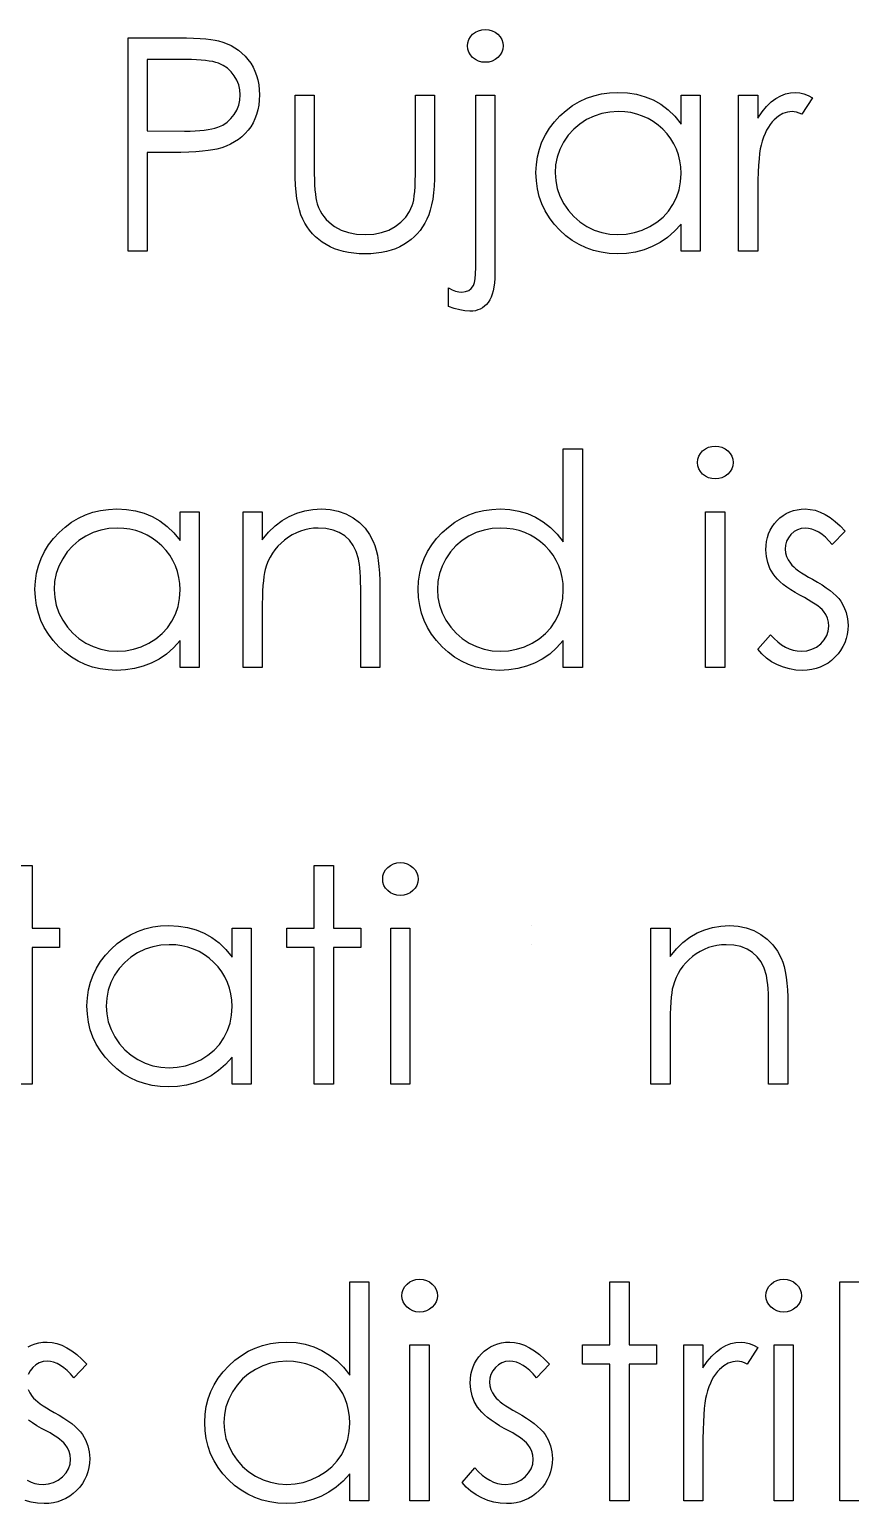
# Model space of a CAD drawing. Header units: millimetres. Extents: x -49 to 245, y 0 to 119.
# Drawn here: x 62.33 to 75.83, y 94.67 to 118.85 of the extents above; entities that cross this region are included whole.
import ezdxf

# ---------------------------------------------------------------- set-up
doc = ezdxf.new("R2010")
doc.units = ezdxf.units.MM

msp = doc.modelspace()

# ---------------------------------------------------------------- linework, layer by layer
at = {"color": 7, "linetype": 'Continuous'}
for p, q in [((70.563, 104.148), (70.562, 104.148)), ((70.561, 103.834), (70.561, 103.834))]:
    msp.add_line(p, q, dxfattribs=at)
at = {"color": 7, "linetype": 'Continuous', "flags": 128}
for points in [[(69.798, 118.846), (69.857, 118.842), (69.911, 118.827), (69.96, 118.802), (70.005, 118.767), (70.042, 118.726), (70.069, 118.68), (70.084, 118.63), (70.09, 118.576), (70.09, 118.576), (70.084, 118.523), (70.069, 118.474), (70.042, 118.429), (70.005, 118.387), (69.96, 118.353), (69.911, 118.328), (69.857, 118.313), (69.798, 118.308), (69.798, 118.308), (69.739, 118.313), (69.685, 118.328), (69.636, 118.353), (69.591, 118.387), (69.554, 118.429), (69.528, 118.474), (69.512, 118.523), (69.507, 118.576), (69.507, 118.576), (69.512, 118.63), (69.528, 118.68), (69.554, 118.726), (69.591, 118.767), (69.636, 118.802), (69.685, 118.827), (69.739, 118.842), (69.798, 118.846)], [(63.942, 118.712), (64.629, 118.712), (64.629, 118.712), (64.771, 118.711), (64.9, 118.708), (65.018, 118.704), (65.124, 118.699), (65.217, 118.692), (65.299, 118.682), (65.369, 118.672), (65.426, 118.659), (65.426, 118.659), (65.498, 118.638), (65.567, 118.612), (65.632, 118.581), (65.695, 118.546), (65.753, 118.505), (65.808, 118.459), (65.86, 118.409), (65.908, 118.354), (65.953, 118.294), (65.991, 118.231), (66.023, 118.164), (66.049, 118.093), (66.07, 118.018), (66.084, 117.941), (66.094, 117.859), (66.096, 117.773), (66.096, 117.773), (66.094, 117.687), (66.084, 117.605), (66.07, 117.526), (66.05, 117.452), (66.023, 117.381), (65.992, 117.315), (65.954, 117.251), (65.911, 117.193), (65.862, 117.138), (65.809, 117.087), (65.751, 117.042), (65.69, 117.001), (65.623, 116.965), (65.552, 116.934), (65.477, 116.907), (65.398, 116.885), (65.398, 116.885), (65.332, 116.871), (65.253, 116.859), (65.161, 116.85), (65.056, 116.842), (64.938, 116.836), (64.808, 116.831), (64.664, 116.828), (64.507, 116.827), (64.507, 116.827), (64.257, 116.827), (64.257, 116.827), (64.257, 115.212), (64.257, 115.212), (63.943, 115.212), (63.943, 115.212), (63.943, 118.712)], [(64.257, 118.353), (64.257, 117.186), (64.257, 117.186), (64.869, 117.178), (64.869, 117.178), (64.959, 117.179), (65.043, 117.183), (65.12, 117.188), (65.191, 117.195), (65.256, 117.204), (65.315, 117.214), (65.367, 117.228), (65.413, 117.242), (65.494, 117.279), (65.567, 117.326), (65.629, 117.384), (65.683, 117.451), (65.727, 117.525), (65.758, 117.603), (65.776, 117.685), (65.782, 117.772), (65.782, 117.772), (65.776, 117.856), (65.758, 117.937), (65.727, 118.014), (65.683, 118.088), (65.63, 118.154), (65.57, 118.211), (65.5, 118.257), (65.424, 118.292), (65.381, 118.306), (65.331, 118.319), (65.274, 118.329), (65.212, 118.337), (65.142, 118.344), (65.067, 118.349), (64.985, 118.352), (64.897, 118.353), (64.897, 118.353), (64.257, 118.353)], [(66.68, 117.77), (66.994, 117.77), (66.994, 117.77), (66.994, 116.583), (66.994, 116.583), (66.995, 116.479), (66.997, 116.383), (67.001, 116.296), (67.006, 116.217), (67.013, 116.146), (67.022, 116.084), (67.032, 116.031), (67.044, 115.985), (67.044, 115.985), (67.065, 115.928), (67.089, 115.874), (67.119, 115.824), (67.152, 115.776), (67.189, 115.731), (67.231, 115.69), (67.277, 115.651), (67.328, 115.616), (67.438, 115.557), (67.558, 115.515), (67.689, 115.489), (67.829, 115.481), (67.829, 115.481), (67.969, 115.489), (68.098, 115.514), (68.216, 115.555), (68.322, 115.613), (68.416, 115.684), (68.494, 115.766), (68.556, 115.858), (68.602, 115.96), (68.602, 115.96), (68.614, 116.002), (68.625, 116.054), (68.634, 116.116), (68.641, 116.189), (68.647, 116.273), (68.651, 116.366), (68.653, 116.47), (68.654, 116.583), (68.654, 116.583), (68.654, 117.77), (68.654, 117.77), (68.968, 117.77), (68.968, 117.77), (68.968, 116.524), (68.968, 116.524), (68.966, 116.397), (68.96, 116.278), (68.951, 116.167), (68.937, 116.064), (68.919, 115.969), (68.897, 115.883), (68.871, 115.804), (68.842, 115.733), (68.808, 115.669), (68.771, 115.608), (68.729, 115.55), (68.684, 115.496), (68.634, 115.446), (68.581, 115.4), (68.524, 115.356), (68.462, 115.317), (68.397, 115.282), (68.327, 115.251), (68.254, 115.226), (68.177, 115.205), (68.095, 115.188), (68.009, 115.176), (67.92, 115.169), (67.826, 115.167), (67.826, 115.167), (67.733, 115.169), (67.643, 115.176), (67.558, 115.188), (67.475, 115.205), (67.398, 115.226), (67.324, 115.251), (67.254, 115.282), (67.188, 115.317), (67.126, 115.356), (67.068, 115.4), (67.014, 115.447), (66.964, 115.497), (66.919, 115.552), (66.877, 115.61), (66.84, 115.672), (66.806, 115.737), (66.776, 115.808), (66.751, 115.888), (66.729, 115.977), (66.711, 116.074), (66.697, 116.18), (66.687, 116.294), (66.682, 116.416), (66.68, 116.547), (66.68, 116.547), (66.68, 117.77)], [(69.641, 117.77), (69.955, 117.77), (69.955, 117.77), (69.955, 114.838), (69.955, 114.838), (69.954, 114.76), (69.948, 114.689), (69.94, 114.622), (69.928, 114.561), (69.913, 114.505), (69.894, 114.455), (69.872, 114.41), (69.846, 114.37), (69.817, 114.336), (69.786, 114.307), (69.753, 114.281), (69.716, 114.261), (69.678, 114.245), (69.636, 114.234), (69.593, 114.227), (69.547, 114.225), (69.547, 114.225), (69.465, 114.23), (69.38, 114.245), (69.289, 114.27), (69.193, 114.305), (69.193, 114.305), (69.193, 114.607), (69.193, 114.607), (69.253, 114.577), (69.31, 114.556), (69.364, 114.543), (69.415, 114.539), (69.415, 114.539), (69.474, 114.546), (69.526, 114.566), (69.568, 114.6), (69.603, 114.649), (69.603, 114.649), (69.62, 114.694), (69.632, 114.757), (69.639, 114.84), (69.641, 114.941), (69.641, 114.941), (69.641, 117.77)], [(73.321, 117.77), (73.321, 115.212), (73.321, 115.212), (73.007, 115.212), (73.007, 115.212), (73.007, 115.654), (73.007, 115.654), (72.898, 115.536), (72.784, 115.436), (72.662, 115.351), (72.534, 115.284), (72.4, 115.233), (72.261, 115.196), (72.114, 115.174), (71.962, 115.167), (71.962, 115.167), (71.827, 115.173), (71.696, 115.192), (71.571, 115.222), (71.45, 115.264), (71.335, 115.318), (71.224, 115.385), (71.119, 115.464), (71.019, 115.555), (70.927, 115.654), (70.848, 115.759), (70.781, 115.869), (70.726, 115.984), (70.683, 116.105), (70.653, 116.231), (70.635, 116.362), (70.628, 116.498), (70.628, 116.498), (70.635, 116.631), (70.653, 116.76), (70.684, 116.883), (70.727, 117.003), (70.783, 117.116), (70.85, 117.225), (70.93, 117.329), (71.022, 117.428), (71.123, 117.519), (71.23, 117.597), (71.341, 117.664), (71.457, 117.718), (71.578, 117.76), (71.705, 117.791), (71.836, 117.808), (71.972, 117.814), (71.972, 117.814), (72.128, 117.807), (72.277, 117.784), (72.418, 117.744), (72.551, 117.69), (72.676, 117.619), (72.795, 117.53), (72.904, 117.422), (73.007, 117.296), (73.007, 117.296), (73.007, 117.77), (73.007, 117.77), (73.321, 117.77)], [(73.949, 117.77), (74.263, 117.77), (74.263, 117.77), (74.263, 117.393), (74.263, 117.393), (74.335, 117.497), (74.408, 117.585), (74.483, 117.657), (74.56, 117.715), (74.64, 117.758), (74.721, 117.79), (74.803, 117.808), (74.887, 117.814), (74.887, 117.814), (74.952, 117.809), (75.02, 117.793), (75.089, 117.765), (75.16, 117.727), (75.16, 117.727), (74.988, 117.455), (74.988, 117.455), (74.942, 117.474), (74.9, 117.489), (74.862, 117.498), (74.827, 117.5), (74.827, 117.5), (74.752, 117.492), (74.678, 117.467), (74.606, 117.425), (74.534, 117.366), (74.5, 117.33), (74.468, 117.289), (74.438, 117.244), (74.41, 117.195), (74.384, 117.14), (74.36, 117.081), (74.339, 117.017), (74.319, 116.949), (74.319, 116.949), (74.306, 116.888), (74.295, 116.813), (74.285, 116.724), (74.277, 116.621), (74.271, 116.505), (74.267, 116.374), (74.264, 116.23), (74.263, 116.071), (74.263, 116.071), (74.263, 115.212), (74.263, 115.212), (73.949, 115.212), (73.949, 115.212), (73.949, 117.77)], [(71.976, 117.5), (71.839, 117.492), (71.707, 117.467), (71.581, 117.426), (71.459, 117.368), (71.347, 117.296), (71.247, 117.21), (71.158, 117.111), (71.082, 116.998), (71.021, 116.878), (70.978, 116.753), (70.951, 116.625), (70.943, 116.494), (70.943, 116.494), (70.952, 116.364), (70.978, 116.236), (71.022, 116.111), (71.083, 115.989), (71.161, 115.876), (71.249, 115.776), (71.35, 115.689), (71.463, 115.615), (71.584, 115.556), (71.71, 115.515), (71.839, 115.489), (71.973, 115.481), (71.973, 115.481), (72.109, 115.489), (72.242, 115.514), (72.37, 115.555), (72.495, 115.614), (72.61, 115.686), (72.713, 115.77), (72.8, 115.866), (72.873, 115.973), (72.932, 116.09), (72.974, 116.215), (72.998, 116.346), (73.007, 116.485), (73.007, 116.485), (73.002, 116.591), (72.988, 116.693), (72.965, 116.79), (72.932, 116.883), (72.89, 116.971), (72.839, 117.055), (72.779, 117.134), (72.709, 117.209), (72.632, 117.277), (72.552, 117.337), (72.466, 117.387), (72.377, 117.427), (72.283, 117.46), (72.185, 117.482), (72.083, 117.496), (71.976, 117.5)], [(71.391, 111.968), (71.391, 108.379), (71.391, 108.379), (71.077, 108.379), (71.077, 108.379), (71.077, 108.821), (71.077, 108.821), (70.968, 108.703), (70.854, 108.602), (70.732, 108.518), (70.605, 108.451), (70.471, 108.4), (70.331, 108.363), (70.185, 108.341), (70.032, 108.334), (70.032, 108.334), (69.897, 108.34), (69.767, 108.358), (69.641, 108.388), (69.521, 108.43), (69.406, 108.485), (69.295, 108.552), (69.19, 108.63), (69.089, 108.721), (68.998, 108.821), (68.918, 108.925), (68.852, 109.035), (68.796, 109.151), (68.754, 109.272), (68.723, 109.397), (68.705, 109.528), (68.699, 109.664), (68.699, 109.664), (68.705, 109.798), (68.723, 109.927), (68.754, 110.05), (68.798, 110.169), (68.853, 110.283), (68.92, 110.391), (69, 110.496), (69.093, 110.595), (69.194, 110.685), (69.3, 110.764), (69.411, 110.83), (69.528, 110.884), (69.649, 110.927), (69.775, 110.957), (69.906, 110.975), (70.042, 110.981), (70.042, 110.981), (70.199, 110.973), (70.347, 110.947), (70.488, 110.905), (70.621, 110.846), (70.747, 110.77), (70.865, 110.677), (70.975, 110.567), (71.077, 110.441), (71.077, 110.441), (71.077, 111.968), (71.077, 111.968), (71.391, 111.968)], [(73.566, 112.013), (73.624, 112.008), (73.678, 111.993), (73.728, 111.968), (73.773, 111.934), (73.811, 111.893), (73.837, 111.846), (73.854, 111.796), (73.859, 111.742), (73.859, 111.742), (73.854, 111.69), (73.837, 111.641), (73.811, 111.595), (73.773, 111.554), (73.728, 111.52), (73.678, 111.494), (73.624, 111.48), (73.566, 111.475), (73.566, 111.475), (73.509, 111.48), (73.456, 111.494), (73.406, 111.52), (73.361, 111.554), (73.324, 111.595), (73.298, 111.641), (73.281, 111.69), (73.276, 111.742), (73.276, 111.742), (73.281, 111.796), (73.298, 111.846), (73.324, 111.893), (73.361, 111.934), (73.406, 111.968), (73.456, 111.993), (73.509, 112.008), (73.566, 112.013)], [(65.109, 110.936), (65.109, 108.379), (65.109, 108.379), (64.795, 108.379), (64.795, 108.379), (64.795, 108.821), (64.795, 108.821), (64.686, 108.703), (64.572, 108.602), (64.45, 108.518), (64.323, 108.451), (64.189, 108.4), (64.049, 108.363), (63.903, 108.341), (63.75, 108.334), (63.75, 108.334), (63.615, 108.34), (63.485, 108.358), (63.359, 108.388), (63.239, 108.43), (63.124, 108.485), (63.013, 108.552), (62.908, 108.63), (62.807, 108.721), (62.716, 108.821), (62.636, 108.925), (62.57, 109.035), (62.514, 109.151), (62.472, 109.272), (62.441, 109.397), (62.423, 109.528), (62.417, 109.664), (62.417, 109.664), (62.423, 109.798), (62.441, 109.927), (62.472, 110.05), (62.516, 110.169), (62.571, 110.283), (62.638, 110.391), (62.718, 110.496), (62.811, 110.595), (62.912, 110.685), (63.018, 110.764), (63.129, 110.83), (63.246, 110.884), (63.367, 110.927), (63.493, 110.957), (63.624, 110.975), (63.76, 110.981), (63.76, 110.981), (63.917, 110.973), (64.065, 110.95), (64.206, 110.911), (64.339, 110.857), (64.465, 110.786), (64.583, 110.696), (64.693, 110.589), (64.795, 110.463), (64.795, 110.463), (64.795, 110.936), (64.795, 110.936), (65.109, 110.936)], [(65.827, 110.936), (66.141, 110.936), (66.141, 110.936), (66.141, 110.475), (66.141, 110.475), (66.244, 110.598), (66.352, 110.704), (66.466, 110.791), (66.585, 110.86), (66.709, 110.913), (66.839, 110.951), (66.974, 110.973), (67.114, 110.981), (67.114, 110.981), (67.256, 110.972), (67.389, 110.945), (67.514, 110.9), (67.63, 110.837), (67.736, 110.758), (67.827, 110.667), (67.902, 110.563), (67.963, 110.447), (67.989, 110.382), (68.01, 110.307), (68.029, 110.225), (68.044, 110.134), (68.055, 110.035), (68.064, 109.927), (68.069, 109.809), (68.071, 109.685), (68.071, 109.685), (68.071, 108.379), (68.071, 108.379), (67.757, 108.379), (67.757, 108.379), (67.757, 109.582), (67.757, 109.582), (67.756, 109.686), (67.755, 109.781), (67.752, 109.868), (67.748, 109.946), (67.742, 110.014), (67.736, 110.072), (67.728, 110.123), (67.719, 110.164), (67.719, 110.164), (67.684, 110.281), (67.634, 110.384), (67.571, 110.47), (67.494, 110.541), (67.405, 110.596), (67.302, 110.635), (67.187, 110.659), (67.06, 110.667), (67.06, 110.667), (66.984, 110.664), (66.91, 110.655), (66.838, 110.64), (66.769, 110.619), (66.701, 110.591), (66.635, 110.558), (66.571, 110.518), (66.509, 110.472), (66.451, 110.422), (66.399, 110.369), (66.351, 110.313), (66.308, 110.254), (66.271, 110.192), (66.239, 110.128), (66.211, 110.06), (66.19, 109.99), (66.19, 109.99), (66.178, 109.938), (66.169, 109.876), (66.16, 109.805), (66.153, 109.724), (66.148, 109.634), (66.144, 109.533), (66.142, 109.423), (66.141, 109.303), (66.141, 109.303), (66.141, 108.379), (66.141, 108.379), (65.827, 108.379), (65.827, 108.379), (65.827, 110.936)], [(73.41, 110.936), (73.725, 110.936), (73.725, 110.936), (73.725, 108.379), (73.725, 108.379), (73.41, 108.379), (73.41, 108.379), (73.41, 110.936)], [(75.699, 110.617), (75.486, 110.398), (75.486, 110.398), (75.43, 110.461), (75.374, 110.516), (75.318, 110.562), (75.263, 110.6), (75.207, 110.629), (75.153, 110.65), (75.098, 110.663), (75.044, 110.667), (75.044, 110.667), (74.978, 110.661), (74.917, 110.641), (74.86, 110.609), (74.809, 110.563), (74.766, 110.509), (74.736, 110.452), (74.718, 110.389), (74.712, 110.323), (74.712, 110.323), (74.717, 110.262), (74.733, 110.204), (74.761, 110.147), (74.799, 110.091), (74.799, 110.091), (74.823, 110.062), (74.854, 110.032), (74.891, 110.001), (74.933, 109.969), (74.982, 109.935), (75.037, 109.901), (75.097, 109.864), (75.164, 109.827), (75.164, 109.827), (75.245, 109.781), (75.32, 109.735), (75.388, 109.69), (75.449, 109.645), (75.503, 109.6), (75.55, 109.556), (75.591, 109.512), (75.625, 109.468), (75.625, 109.468), (75.677, 109.378), (75.714, 109.282), (75.736, 109.18), (75.744, 109.073), (75.744, 109.073), (75.74, 108.997), (75.73, 108.924), (75.714, 108.854), (75.691, 108.787), (75.66, 108.723), (75.623, 108.662), (75.58, 108.604), (75.529, 108.548), (75.474, 108.498), (75.416, 108.454), (75.354, 108.418), (75.289, 108.388), (75.22, 108.364), (75.148, 108.347), (75.073, 108.337), (74.994, 108.334), (74.994, 108.334), (74.888, 108.339), (74.785, 108.357), (74.684, 108.386), (74.586, 108.425), (74.492, 108.476), (74.407, 108.536), (74.331, 108.604), (74.263, 108.68), (74.263, 108.68), (74.471, 108.917), (74.471, 108.917), (74.532, 108.854), (74.593, 108.799), (74.655, 108.753), (74.717, 108.715), (74.781, 108.686), (74.846, 108.665), (74.912, 108.652), (74.978, 108.648), (74.978, 108.648), (75.069, 108.655), (75.152, 108.679), (75.228, 108.716), (75.298, 108.77), (75.355, 108.834), (75.397, 108.904), (75.421, 108.979), (75.43, 109.059), (75.43, 109.059), (75.424, 109.126), (75.408, 109.189), (75.381, 109.248), (75.343, 109.303), (75.343, 109.303), (75.319, 109.33), (75.287, 109.359), (75.249, 109.39), (75.204, 109.422), (75.152, 109.455), (75.093, 109.49), (75.028, 109.528), (74.956, 109.567), (74.956, 109.567), (74.878, 109.611), (74.806, 109.655), (74.742, 109.699), (74.683, 109.743), (74.631, 109.786), (74.586, 109.83), (74.547, 109.873), (74.515, 109.916), (74.515, 109.916), (74.464, 110.005), (74.427, 110.101), (74.405, 110.202), (74.398, 110.31), (74.398, 110.31), (74.4, 110.381), (74.409, 110.448), (74.424, 110.513), (74.443, 110.574), (74.469, 110.633), (74.501, 110.688), (74.538, 110.741), (74.581, 110.79), (74.628, 110.835), (74.679, 110.873), (74.732, 110.906), (74.788, 110.933), (74.848, 110.954), (74.91, 110.969), (74.975, 110.978), (75.044, 110.981), (75.044, 110.981), (75.125, 110.975), (75.207, 110.959), (75.289, 110.93), (75.371, 110.89), (75.452, 110.839), (75.534, 110.776), (75.617, 110.703), (75.699, 110.617)], [(63.764, 110.667), (63.627, 110.659), (63.495, 110.634), (63.369, 110.593), (63.248, 110.535), (63.136, 110.463), (63.035, 110.377), (62.947, 110.278), (62.871, 110.165), (62.81, 110.044), (62.766, 109.92), (62.739, 109.792), (62.731, 109.661), (62.731, 109.661), (62.74, 109.53), (62.766, 109.403), (62.81, 109.278), (62.872, 109.156), (62.949, 109.042), (63.037, 108.942), (63.138, 108.855), (63.251, 108.782), (63.373, 108.723), (63.498, 108.681), (63.628, 108.656), (63.762, 108.648), (63.762, 108.648), (63.898, 108.656), (64.03, 108.681), (64.158, 108.722), (64.283, 108.78), (64.399, 108.852), (64.501, 108.937), (64.588, 109.033), (64.662, 109.14), (64.72, 109.257), (64.762, 109.382), (64.787, 109.513), (64.795, 109.652), (64.795, 109.652), (64.79, 109.758), (64.776, 109.859), (64.753, 109.957), (64.721, 110.049), (64.679, 110.138), (64.628, 110.222), (64.567, 110.301), (64.497, 110.376), (64.421, 110.444), (64.34, 110.504), (64.255, 110.553), (64.165, 110.594), (64.072, 110.626), (63.973, 110.649), (63.871, 110.663), (63.764, 110.667)], [(70.046, 110.667), (69.909, 110.659), (69.777, 110.634), (69.651, 110.593), (69.53, 110.535), (69.418, 110.463), (69.317, 110.377), (69.229, 110.278), (69.153, 110.165), (69.092, 110.044), (69.048, 109.92), (69.021, 109.792), (69.013, 109.661), (69.013, 109.661), (69.022, 109.53), (69.048, 109.403), (69.092, 109.278), (69.154, 109.156), (69.231, 109.042), (69.319, 108.942), (69.42, 108.855), (69.533, 108.782), (69.655, 108.723), (69.78, 108.681), (69.91, 108.656), (70.044, 108.648), (70.044, 108.648), (70.18, 108.656), (70.312, 108.681), (70.441, 108.722), (70.565, 108.78), (70.681, 108.852), (70.783, 108.937), (70.87, 109.033), (70.944, 109.14), (71.002, 109.257), (71.044, 109.382), (71.069, 109.513), (71.077, 109.652), (71.077, 109.652), (71.072, 109.758), (71.058, 109.859), (71.035, 109.957), (71.003, 110.049), (70.961, 110.138), (70.91, 110.222), (70.849, 110.301), (70.779, 110.376), (70.703, 110.444), (70.622, 110.504), (70.537, 110.553), (70.448, 110.594), (70.354, 110.626), (70.255, 110.649), (70.153, 110.663), (70.046, 110.667)], [(62.058, 105.135), (62.372, 105.135), (62.372, 105.135), (62.372, 104.103), (62.372, 104.103), (62.821, 104.103), (62.821, 104.103), (62.821, 103.789), (62.821, 103.789), (62.372, 103.789), (62.372, 103.789), (62.372, 101.545), (62.372, 101.545), (62.058, 101.545), (62.058, 101.545), (62.058, 103.789), (62.058, 103.789), (61.609, 103.789), (61.609, 103.789), (61.609, 104.103), (61.609, 104.103), (62.058, 104.103), (62.058, 104.103), (62.058, 105.135)], [(66.994, 105.135), (67.308, 105.135), (67.308, 105.135), (67.308, 104.103), (67.308, 104.103), (67.757, 104.103), (67.757, 104.103), (67.757, 103.789), (67.757, 103.789), (67.308, 103.789), (67.308, 103.789), (67.308, 101.545), (67.308, 101.545), (66.994, 101.545), (66.994, 101.545), (66.994, 103.789), (66.994, 103.789), (66.545, 103.789), (66.545, 103.789), (66.545, 104.103), (66.545, 104.103), (66.994, 104.103), (66.994, 104.103), (66.994, 105.135)], [(68.406, 105.18), (68.464, 105.175), (68.518, 105.16), (68.568, 105.135), (68.613, 105.101), (68.651, 105.059), (68.677, 105.013), (68.693, 104.963), (68.699, 104.909), (68.699, 104.909), (68.693, 104.857), (68.677, 104.807), (68.651, 104.762), (68.613, 104.721), (68.568, 104.686), (68.518, 104.661), (68.464, 104.646), (68.406, 104.641), (68.406, 104.641), (68.348, 104.646), (68.296, 104.661), (68.246, 104.686), (68.201, 104.721), (68.164, 104.762), (68.137, 104.807), (68.121, 104.857), (68.116, 104.909), (68.116, 104.909), (68.121, 104.963), (68.137, 105.013), (68.164, 105.059), (68.201, 105.101), (68.246, 105.135), (68.296, 105.16), (68.348, 105.175), (68.406, 105.18)], [(65.962, 104.103), (65.962, 101.545), (65.962, 101.545), (65.648, 101.545), (65.648, 101.545), (65.648, 101.988), (65.648, 101.988), (65.539, 101.87), (65.425, 101.769), (65.303, 101.685), (65.175, 101.617), (65.041, 101.566), (64.902, 101.53), (64.755, 101.507), (64.603, 101.5), (64.603, 101.5), (64.468, 101.507), (64.337, 101.525), (64.212, 101.555), (64.091, 101.597), (63.976, 101.652), (63.865, 101.718), (63.76, 101.797), (63.66, 101.888), (63.568, 101.988), (63.489, 102.092), (63.422, 102.202), (63.367, 102.318), (63.324, 102.438), (63.294, 102.564), (63.276, 102.695), (63.269, 102.831), (63.269, 102.831), (63.276, 102.964), (63.294, 103.093), (63.325, 103.217), (63.368, 103.336), (63.424, 103.449), (63.491, 103.558), (63.571, 103.663), (63.663, 103.761), (63.764, 103.852), (63.871, 103.93), (63.982, 103.997), (64.098, 104.051), (64.219, 104.094), (64.346, 104.124), (64.477, 104.141), (64.613, 104.148), (64.613, 104.148), (64.769, 104.14), (64.918, 104.117), (65.059, 104.078), (65.192, 104.024), (65.317, 103.953), (65.436, 103.863), (65.545, 103.756), (65.648, 103.63), (65.648, 103.63), (65.648, 104.103), (65.648, 104.103), (65.962, 104.103)], [(68.25, 104.103), (68.564, 104.103), (68.564, 104.103), (68.564, 101.545), (68.564, 101.545), (68.25, 101.545), (68.25, 101.545), (68.25, 104.103)], [(72.513, 104.103), (72.827, 104.103), (72.827, 104.103), (72.827, 103.642), (72.827, 103.642), (72.93, 103.765), (73.038, 103.871), (73.152, 103.958), (73.271, 104.027), (73.395, 104.08), (73.525, 104.118), (73.66, 104.14), (73.8, 104.148), (73.8, 104.148), (73.942, 104.139), (74.075, 104.112), (74.2, 104.066), (74.316, 104.003), (74.421, 103.925), (74.513, 103.834), (74.588, 103.73), (74.649, 103.613), (74.675, 103.548), (74.696, 103.474), (74.715, 103.392), (74.73, 103.301), (74.741, 103.201), (74.75, 103.093), (74.755, 102.976), (74.757, 102.851), (74.757, 102.851), (74.757, 101.545), (74.757, 101.545), (74.443, 101.545), (74.443, 101.545), (74.443, 102.748), (74.443, 102.748), (74.442, 102.853), (74.44, 102.948), (74.438, 103.034), (74.433, 103.112), (74.428, 103.18), (74.421, 103.239), (74.414, 103.29), (74.405, 103.33), (74.405, 103.33), (74.37, 103.448), (74.32, 103.55), (74.257, 103.637), (74.18, 103.707), (74.091, 103.763), (73.988, 103.802), (73.873, 103.826), (73.746, 103.834), (73.746, 103.834), (73.67, 103.831), (73.596, 103.822), (73.524, 103.806), (73.455, 103.785), (73.387, 103.757), (73.321, 103.724), (73.257, 103.684), (73.195, 103.639), (73.137, 103.588), (73.084, 103.536), (73.037, 103.48), (72.994, 103.421), (72.957, 103.359), (72.925, 103.294), (72.897, 103.226), (72.876, 103.156), (72.876, 103.156), (72.864, 103.104), (72.854, 103.043), (72.846, 102.972), (72.839, 102.891), (72.834, 102.8), (72.83, 102.7), (72.828, 102.59), (72.827, 102.47), (72.827, 102.47), (72.827, 101.545), (72.827, 101.545), (72.513, 101.545), (72.513, 101.545), (72.513, 104.103)], [(64.617, 103.834), (64.48, 103.825), (64.348, 103.801), (64.222, 103.759), (64.1, 103.702), (63.988, 103.63), (63.888, 103.543), (63.799, 103.445), (63.723, 103.332), (63.662, 103.211), (63.619, 103.086), (63.592, 102.959), (63.584, 102.828), (63.584, 102.828), (63.593, 102.697), (63.619, 102.57), (63.663, 102.445), (63.724, 102.323), (63.802, 102.209), (63.89, 102.109), (63.991, 102.022), (64.104, 101.948), (64.225, 101.889), (64.351, 101.848), (64.48, 101.823), (64.614, 101.814), (64.614, 101.814), (64.75, 101.823), (64.883, 101.847), (65.011, 101.889), (65.136, 101.947), (65.252, 102.019), (65.354, 102.103), (65.441, 102.199), (65.514, 102.307), (65.573, 102.424), (65.615, 102.548), (65.639, 102.68), (65.648, 102.818), (65.648, 102.818), (65.643, 102.924), (65.629, 103.026), (65.606, 103.123), (65.573, 103.216), (65.531, 103.304), (65.48, 103.388), (65.42, 103.468), (65.35, 103.543), (65.273, 103.611), (65.193, 103.67), (65.107, 103.72), (65.018, 103.761), (64.924, 103.793), (64.826, 103.815), (64.724, 103.829), (64.617, 103.834)], [(67.891, 98.302), (67.891, 94.712), (67.891, 94.712), (67.577, 94.712), (67.577, 94.712), (67.577, 95.154), (67.577, 95.154), (67.468, 95.036), (67.354, 94.936), (67.232, 94.851), (67.105, 94.784), (66.971, 94.733), (66.831, 94.696), (66.685, 94.674), (66.532, 94.667), (66.532, 94.667), (66.397, 94.673), (66.267, 94.692), (66.141, 94.722), (66.021, 94.764), (65.906, 94.818), (65.795, 94.885), (65.69, 94.964), (65.589, 95.055), (65.498, 95.154), (65.418, 95.259), (65.352, 95.369), (65.296, 95.484), (65.254, 95.605), (65.223, 95.731), (65.205, 95.862), (65.199, 95.998), (65.199, 95.998), (65.205, 96.131), (65.223, 96.26), (65.254, 96.383), (65.298, 96.503), (65.353, 96.616), (65.42, 96.725), (65.5, 96.829), (65.593, 96.928), (65.694, 97.019), (65.8, 97.097), (65.911, 97.164), (66.028, 97.218), (66.149, 97.26), (66.275, 97.291), (66.406, 97.308), (66.542, 97.314), (66.542, 97.314), (66.699, 97.306), (66.847, 97.281), (66.988, 97.238), (67.121, 97.179), (67.247, 97.103), (67.365, 97.011), (67.475, 96.901), (67.577, 96.775), (67.577, 96.775), (67.577, 98.302), (67.577, 98.302), (67.891, 98.302)], [(68.72, 98.346), (68.778, 98.342), (68.832, 98.327), (68.882, 98.302), (68.927, 98.267), (68.965, 98.226), (68.991, 98.18), (69.007, 98.13), (69.013, 98.076), (69.013, 98.076), (69.007, 98.023), (68.991, 97.974), (68.965, 97.929), (68.927, 97.887), (68.882, 97.853), (68.832, 97.828), (68.778, 97.813), (68.72, 97.808), (68.72, 97.808), (68.662, 97.813), (68.61, 97.828), (68.56, 97.853), (68.515, 97.887), (68.478, 97.929), (68.451, 97.974), (68.435, 98.023), (68.43, 98.076), (68.43, 98.076), (68.435, 98.13), (68.451, 98.18), (68.478, 98.226), (68.515, 98.267), (68.56, 98.302), (68.61, 98.327), (68.662, 98.342), (68.72, 98.346)], [(71.84, 98.302), (72.154, 98.302), (72.154, 98.302), (72.154, 97.27), (72.154, 97.27), (72.603, 97.27), (72.603, 97.27), (72.603, 96.955), (72.603, 96.955), (72.154, 96.955), (72.154, 96.955), (72.154, 94.712), (72.154, 94.712), (71.84, 94.712), (71.84, 94.712), (71.84, 96.955), (71.84, 96.955), (71.391, 96.955), (71.391, 96.955), (71.391, 97.27), (71.391, 97.27), (71.84, 97.27), (71.84, 97.27), (71.84, 98.302)], [(74.688, 98.346), (74.746, 98.342), (74.8, 98.327), (74.85, 98.302), (74.895, 98.267), (74.933, 98.226), (74.959, 98.18), (74.975, 98.13), (74.981, 98.076), (74.981, 98.076), (74.975, 98.023), (74.959, 97.974), (74.933, 97.929), (74.895, 97.887), (74.85, 97.853), (74.8, 97.828), (74.746, 97.813), (74.688, 97.808), (74.688, 97.808), (74.63, 97.813), (74.578, 97.828), (74.528, 97.853), (74.483, 97.887), (74.446, 97.929), (74.419, 97.974), (74.403, 98.023), (74.398, 98.076), (74.398, 98.076), (74.403, 98.13), (74.419, 98.18), (74.446, 98.226), (74.483, 98.267), (74.528, 98.302), (74.578, 98.327), (74.63, 98.342), (74.688, 98.346)], [(75.609, 94.712), (75.609, 98.302), (75.609, 98.302), (75.923, 98.302)], [(62.303, 97.239), (62.359, 97.267), (62.418, 97.288), (62.481, 97.302), (62.546, 97.312), (62.615, 97.314), (62.615, 97.314), (62.696, 97.309), (62.777, 97.292), (62.859, 97.263), (62.941, 97.223), (63.023, 97.172), (63.105, 97.11), (63.187, 97.036), (63.269, 96.951)], [(68.564, 97.27), (68.878, 97.27), (68.878, 97.27), (68.878, 94.712), (68.878, 94.712), (68.564, 94.712), (68.564, 94.712), (68.564, 97.27)], [(70.853, 96.951), (70.64, 96.731), (70.64, 96.731), (70.584, 96.794), (70.527, 96.849), (70.471, 96.895), (70.417, 96.933), (70.361, 96.962), (70.307, 96.983), (70.252, 96.996), (70.198, 97), (70.198, 97), (70.132, 96.994), (70.071, 96.974), (70.014, 96.942), (69.963, 96.897), (69.92, 96.843), (69.89, 96.785), (69.872, 96.723), (69.866, 96.656), (69.866, 96.656), (69.871, 96.596), (69.887, 96.538), (69.915, 96.48), (69.953, 96.424), (69.953, 96.424), (69.977, 96.395), (70.008, 96.366), (70.044, 96.334), (70.087, 96.302), (70.136, 96.268), (70.191, 96.234), (70.251, 96.198), (70.318, 96.16), (70.318, 96.16), (70.399, 96.114), (70.473, 96.069), (70.541, 96.023), (70.602, 95.978), (70.656, 95.933), (70.704, 95.889), (70.745, 95.845), (70.778, 95.801), (70.778, 95.801), (70.83, 95.711), (70.868, 95.615), (70.89, 95.513), (70.898, 95.406), (70.898, 95.406), (70.894, 95.33), (70.884, 95.257), (70.868, 95.187), (70.844, 95.121), (70.814, 95.056), (70.777, 94.995), (70.734, 94.937), (70.683, 94.882), (70.628, 94.831), (70.57, 94.788), (70.508, 94.751), (70.443, 94.721), (70.374, 94.697), (70.302, 94.68), (70.227, 94.67), (70.148, 94.667), (70.148, 94.667), (70.042, 94.673), (69.939, 94.69), (69.838, 94.719), (69.739, 94.759), (69.646, 94.809), (69.561, 94.869), (69.485, 94.937), (69.417, 95.013), (69.417, 95.013), (69.625, 95.25), (69.625, 95.25), (69.685, 95.187), (69.746, 95.133), (69.809, 95.086), (69.871, 95.048), (69.935, 95.019), (70, 94.998), (70.065, 94.985), (70.132, 94.981), (70.132, 94.981), (70.222, 94.989), (70.306, 95.012), (70.382, 95.05), (70.452, 95.104), (70.509, 95.168), (70.551, 95.238), (70.575, 95.312), (70.584, 95.393), (70.584, 95.393), (70.578, 95.459), (70.562, 95.522), (70.535, 95.581), (70.497, 95.637), (70.497, 95.637), (70.473, 95.663), (70.441, 95.692), (70.403, 95.723), (70.358, 95.755), (70.306, 95.789), (70.247, 95.824), (70.182, 95.861), (70.11, 95.9), (70.11, 95.9), (70.032, 95.944), (69.96, 95.989), (69.896, 96.033), (69.837, 96.076), (69.785, 96.12), (69.74, 96.163), (69.701, 96.207), (69.669, 96.249), (69.669, 96.249), (69.617, 96.338), (69.581, 96.434), (69.559, 96.535), (69.552, 96.643), (69.552, 96.643), (69.554, 96.714), (69.563, 96.782), (69.577, 96.846), (69.597, 96.908), (69.623, 96.966), (69.655, 97.021), (69.692, 97.074), (69.734, 97.123), (69.782, 97.168), (69.833, 97.206), (69.886, 97.239), (69.942, 97.267), (70.002, 97.288), (70.064, 97.302), (70.129, 97.312), (70.198, 97.314), (70.198, 97.314), (70.279, 97.309), (70.361, 97.292), (70.443, 97.263), (70.525, 97.223), (70.606, 97.172), (70.688, 97.11), (70.771, 97.036), (70.853, 96.951)], [(73.051, 97.27), (73.366, 97.27), (73.366, 97.27), (73.366, 96.893), (73.366, 96.893), (73.437, 96.997), (73.511, 97.085), (73.586, 97.157), (73.663, 97.215), (73.742, 97.258), (73.823, 97.29), (73.905, 97.308), (73.99, 97.314), (73.99, 97.314), (74.055, 97.309), (74.122, 97.293), (74.192, 97.265), (74.263, 97.227), (74.263, 97.227), (74.091, 96.955), (74.091, 96.955), (74.045, 96.974), (74.003, 96.989), (73.964, 96.998), (73.93, 97), (73.93, 97), (73.855, 96.992), (73.781, 96.967), (73.708, 96.925), (73.637, 96.866), (73.603, 96.83), (73.57, 96.789), (73.541, 96.744), (73.513, 96.695), (73.487, 96.64), (73.463, 96.581), (73.441, 96.517), (73.422, 96.449), (73.422, 96.449), (73.408, 96.388), (73.397, 96.313), (73.387, 96.224), (73.38, 96.121), (73.373, 96.005), (73.369, 95.874), (73.366, 95.73), (73.366, 95.571), (73.366, 95.571), (73.366, 94.712), (73.366, 94.712), (73.052, 94.712), (73.052, 94.712), (73.052, 97.27)], [(74.532, 97.27), (74.846, 97.27), (74.846, 97.27), (74.846, 94.712), (74.846, 94.712), (74.532, 94.712), (74.532, 94.712), (74.532, 97.27)], [(63.269, 96.951), (63.056, 96.731), (63.056, 96.731), (63, 96.794), (62.944, 96.849), (62.888, 96.895), (62.833, 96.933), (62.778, 96.962), (62.723, 96.983), (62.669, 96.996), (62.615, 97), (62.615, 97), (62.549, 96.994), (62.488, 96.974), (62.431, 96.942), (62.38, 96.897), (62.337, 96.843), (62.307, 96.785)], [(66.546, 97), (66.409, 96.992), (66.277, 96.967), (66.151, 96.926), (66.03, 96.868), (65.918, 96.796), (65.817, 96.71), (65.729, 96.611), (65.653, 96.498), (65.592, 96.378), (65.548, 96.253), (65.521, 96.125), (65.513, 95.994), (65.513, 95.994), (65.522, 95.864), (65.548, 95.736), (65.592, 95.611), (65.654, 95.489), (65.731, 95.376), (65.819, 95.276), (65.92, 95.189), (66.033, 95.115), (66.155, 95.056), (66.28, 95.015), (66.41, 94.989), (66.544, 94.981), (66.544, 94.981), (66.68, 94.989), (66.812, 95.014), (66.941, 95.055), (67.065, 95.114), (67.181, 95.186), (67.283, 95.27), (67.37, 95.366), (67.444, 95.473), (67.502, 95.59), (67.544, 95.715), (67.569, 95.846), (67.577, 95.985), (67.577, 95.985), (67.572, 96.091), (67.558, 96.193), (67.535, 96.29), (67.503, 96.383), (67.461, 96.471), (67.41, 96.555), (67.349, 96.634), (67.279, 96.709), (67.203, 96.777), (67.122, 96.837), (67.037, 96.887), (66.948, 96.927), (66.854, 96.96), (66.755, 96.982), (66.653, 96.996), (66.546, 97)], [(62.304, 96.538), (62.331, 96.48), (62.369, 96.424), (62.369, 96.424), (62.394, 96.395), (62.425, 96.366), (62.461, 96.334), (62.504, 96.302), (62.553, 96.268), (62.608, 96.234), (62.668, 96.198), (62.734, 96.16), (62.734, 96.16), (62.816, 96.114), (62.89, 96.069), (62.958, 96.023), (63.019, 95.978), (63.073, 95.933), (63.121, 95.889), (63.161, 95.845), (63.195, 95.801), (63.195, 95.801), (63.247, 95.711), (63.285, 95.615), (63.307, 95.513), (63.314, 95.406), (63.314, 95.406), (63.311, 95.33), (63.301, 95.257), (63.284, 95.187), (63.261, 95.121), (63.23, 95.056), (63.194, 94.995), (63.15, 94.937), (63.1, 94.882), (63.044, 94.831), (62.986, 94.788), (62.924, 94.751), (62.859, 94.721), (62.791, 94.697), (62.718, 94.68), (62.643, 94.67), (62.565, 94.667), (62.565, 94.667), (62.459, 94.673), (62.356, 94.69), (62.255, 94.719)], [(62.288, 95.048), (62.352, 95.019), (62.417, 94.998), (62.482, 94.985), (62.549, 94.981), (62.549, 94.981), (62.639, 94.989), (62.723, 95.012), (62.799, 95.05), (62.868, 95.104), (62.926, 95.168), (62.967, 95.238), (62.992, 95.312), (63, 95.393), (63, 95.393), (62.995, 95.459), (62.978, 95.522), (62.952, 95.581), (62.914, 95.637), (62.914, 95.637), (62.889, 95.663), (62.858, 95.692), (62.819, 95.723), (62.774, 95.755), (62.723, 95.789), (62.664, 95.824), (62.598, 95.861), (62.526, 95.9), (62.526, 95.9), (62.448, 95.944), (62.377, 95.989), (62.312, 96.033)], [(75.923, 94.712), (75.609, 94.712)]]:
    msp.add_lwpolyline(points, dxfattribs=at)

doc.saveas('drawing.dxf')
